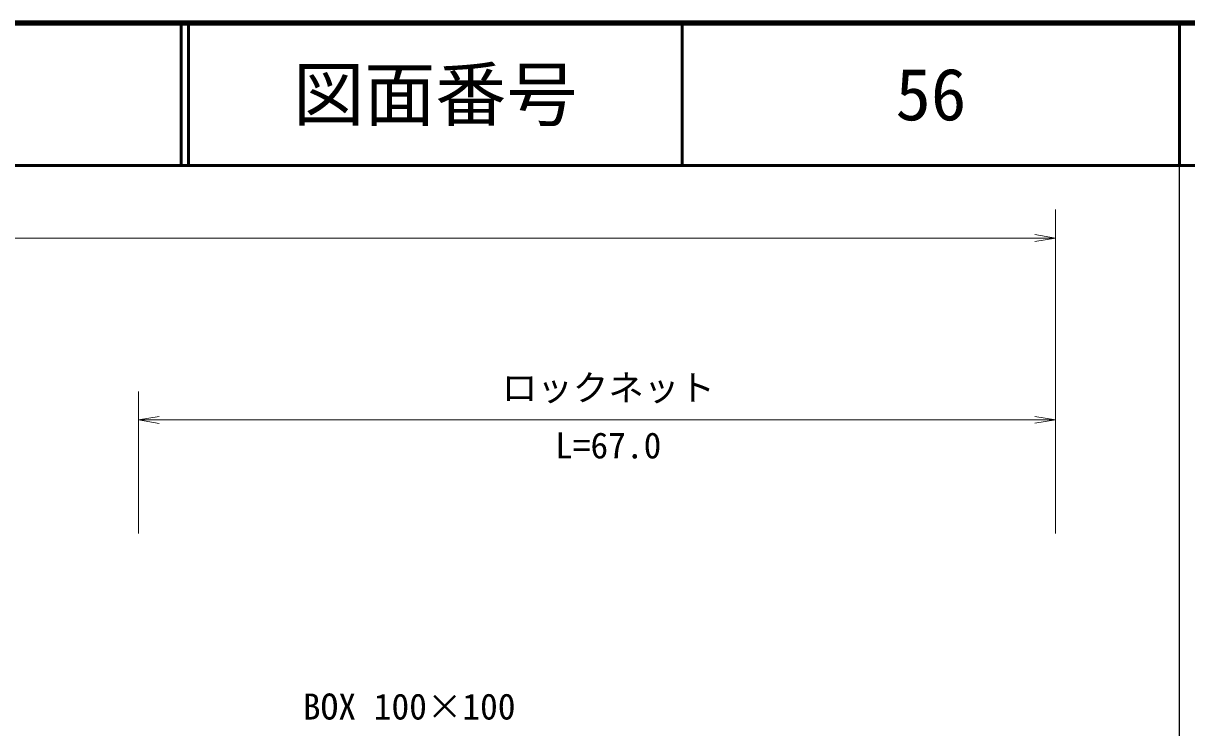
# Model space of a CAD drawing. Units: millimetres, scale not verified. Extents: x 40000 to 680000, y 20000 to 380000.
# Drawn here: x 497628 to 579500, y 330416 to 380000 of the extents above; entities that cross this region are included whole.
import ezdxf
from ezdxf.enums import TextEntityAlignment as Align

# ---------------------------------------------------------------- set-up
doc = ezdxf.new("R2010")
doc.units = ezdxf.units.MM
doc.header["$LTSCALE"] = 1000
for name, color, linetype, lineweight in [('M-STR-STR3', 7, 'Continuous', 13), ('M-TTL', 2, 'Continuous', 140), ('M-TTL-BAND', 7, 'Continuous', 25), ('M-TTL-LINE', 7, 'Continuous', 50)]:
    doc.layers.add(name, color=color, linetype=linetype, lineweight=lineweight)
doc.layers.add('M-TTL-TXT', color=7, linetype='Continuous')
doc.styles.add('ＭＳ ゴシック', font='')
doc.styles.get('ＭＳ ゴシック').set_extended_font_data('MS Gothic')

# ---------------------------------------------------------------- blocks, each defined once
blk = doc.blocks.new('open_arrow')
at = {"color": 0, "linetype": 'Continuous', "lineweight": -2}
blk.add_lwpolyline([(7.5, 1.25), (0, 0), (7.5, -1.25)], dxfattribs=at)

msp = doc.modelspace()

# ---------------------------------------------------------------- linework, layer by layer
at = {"layer": 'M-STR-STR3'}
for p, q in [((570266, 344086), (570264, 366885)), ((281676, 364859), (570264, 364885)), ((505737, 344080), (505736, 354080)), ((505737, 352080), (570265, 352086))]:
    msp.add_line(p, q, dxfattribs=at)
at = {"layer": 'M-TTL'}
msp.add_line((680000, 380000), (40000, 380000), dxfattribs=at)
at = {"layer": 'M-TTL-BAND'}
msp.add_line((579000, 20000), (579000, 370000), dxfattribs=at)
at = {"layer": 'M-TTL-LINE'}
for p, q in [((508747, 380000), (508747, 370000)), ((509247, 380000), (509247, 370000)), ((543997, 380000), (543997, 370000)), ((579000, 380000), (579000, 370000)), ((40000, 370000), (680000, 370000))]:
    msp.add_line(p, q, dxfattribs=at)

# ---------------------------------------------------------------- block references
at = {"layer": 'M-STR-STR3', "xscale": 193, "yscale": 193, "rotation": 180}
for p in [(570264, 364885), (570265, 352086)]:
    msp.add_blockref('open_arrow', p, dxfattribs=at)
at = {"layer": 'M-STR-STR3', "xscale": 193, "yscale": 193}
msp.add_blockref('open_arrow', (505737, 352080), dxfattribs=at)

# ---------------------------------------------------------------- texts
at = {"layer": 'M-STR-STR3', "style": 'ＭＳ ゴシック'}
for s, p in [('ロックネット', (531298, 352879)), ('L=67.0', (535049, 348820)), ('BOX 100×100', (517304, 330442))]:
    msp.add_text(s, height=1833, rotation=0.005, dxfattribs=at).set_placement(p, align=Align.BOTTOM_LEFT)
at = {"layer": 'M-TTL-TXT', "style": 'ＭＳ ゴシック'}
for s, p in [('図面番号', (526622, 375000)), ('56', (561497, 375000))]:
    msp.add_text(s, height=3666, dxfattribs=at).set_placement(p, align=Align.MIDDLE_CENTER)

doc.saveas('drawing.dxf')
